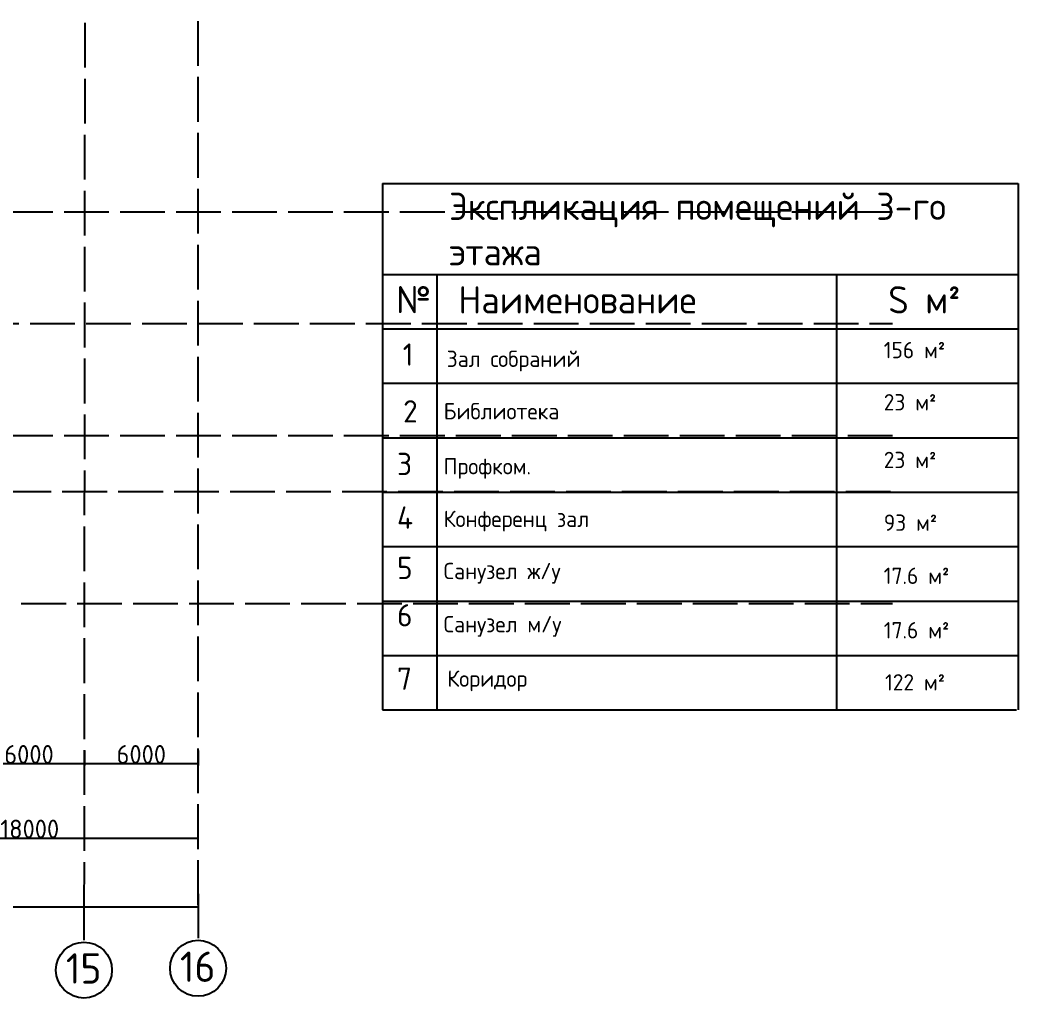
# Model space of a CAD drawing. Header units: millimetres. Extents: x -1544140 to 7445918, y -1294905 to 2019878.
# Drawn here: x 328807 to 382304, y 151972 to 204420 of the extents above; entities that cross this region are included whole.
import ezdxf

# ---------------------------------------------------------------- set-up
doc = ezdxf.new("R2010")
doc.units = ezdxf.units.MM
doc.header["$MEASUREMENT"] = 0
doc.linetypes.add('ACAD_ISO02W100', pattern=[15, 12, -3])
doc.layers.add('Plan 1', color=7, linetype='Continuous')
doc.layers.add('Plan 2', color=7, linetype='Continuous')
doc.styles.add('Annotative', font='GOST Common.ttf')
doc.styles.add('gost', font='GOST Common.ttf')
doc.dimstyles.get("Standard").update_dxf_attribs({"dimtxt": 1000, "dimasz": 100, "dimexe": 100, "dimexo": 0.06, "dimgap": 0.19, "dimtad": 1, "dimdec": 0, "dimzin": 0, "dimdsep": 46, "dimtxsty": 'Annotative', "dimblk": 'ARCHTICK', "dimcen": 0.09, "dimadec": 0, "dimazin": 0, "dimtfac": 1, "dimtdec": 0, "dimtofl": 0, "dimtmove": 0, "dimatfit": 3, "dimldrblk": 'ARCHTICK', "dimfxl": 700, "dimfxlon": 1, "dimtolj": 1, "dimtzin": 0, "dimarcsym": 0})

# ---------------------------------------------------------------- blocks, each defined once
blk = doc.blocks.new('_ArchTick')
at = {"color": 0, "linetype": 'ByBlock', "const_width": 0.15}
blk.add_lwpolyline([(-0.5, -0.5), (0.5, 0.5)], dxfattribs=at)
blk = doc.blocks.new('*D133')
at = {"color": 0, "lineweight": -2, "transparency": 16777216}
for p, q in [((332270, 165238), (332270, 164438)), ((338351, 165238), (338351, 164438)), ((338351, 164538), (332270, 164538))]:
    blk.add_line(p, q, dxfattribs=at)
at = {"layer": 'Defpoints', "color": 0, "transparency": 16777216}
for p in [(332270, 173143), (338351, 173138), (332270, 164538)]:
    blk.add_point(p, dxfattribs=at)
at = {"color": 0, "lineweight": -2, "transparency": 16777216, "xscale": 100, "yscale": 100, "zscale": 100, "rotation": 180}
blk.add_blockref('_ArchTick', (332270, 164538), dxfattribs=at)
at = {"color": 0, "lineweight": -2, "transparency": 16777216, "xscale": 100, "yscale": 100, "zscale": 100}
blk.add_blockref('_ArchTick', (338351, 164538), dxfattribs=at)
at = {"color": 0, "transparency": 16777216, "insert": (335310, 165038), "char_height": 1000, "attachment_point": 5, "style": 'Annotative'}
blk.add_mtext('\\A1;6000', dxfattribs=at)
blk = doc.blocks.new('*D134')
at = {"color": 0, "lineweight": -2, "transparency": 16777216}
for p, q in [((332270, 165238), (332270, 164438)), ((326313, 164540), (326313, 164438)), ((332270, 164538), (326313, 164538))]:
    blk.add_line(p, q, dxfattribs=at)
at = {"layer": 'Defpoints', "color": 0, "transparency": 16777216}
for p in [(332270, 173143), (326313, 164540), (326313, 164538)]:
    blk.add_point(p, dxfattribs=at)
at = {"color": 0, "lineweight": -2, "transparency": 16777216, "xscale": 100, "yscale": 100, "zscale": 100, "rotation": 180}
blk.add_blockref('_ArchTick', (326313, 164538), dxfattribs=at)
at = {"color": 0, "lineweight": -2, "transparency": 16777216, "xscale": 100, "yscale": 100, "zscale": 100}
blk.add_blockref('_ArchTick', (332270, 164538), dxfattribs=at)
at = {"color": 0, "transparency": 16777216, "insert": (329291, 165038), "char_height": 1000, "attachment_point": 5, "style": 'Annotative'}
blk.add_mtext('\\A1;6000', dxfattribs=at)
blk = doc.blocks.new('*D155')
at = {"color": 0, "lineweight": -2, "transparency": 16777216}
for p, q in [((320308, 161238), (320308, 160438)), ((320308, 160538), (338351, 160538)), ((338351, 160538), (338351, 160638))]:
    blk.add_line(p, q, dxfattribs=at)
at = {"layer": 'Defpoints', "color": 0, "transparency": 16777216}
for p in [(320308, 173138), (338351, 160538), (338351, 160538)]:
    blk.add_point(p, dxfattribs=at)
at = {"color": 0, "lineweight": -2, "transparency": 16777216, "xscale": 100, "yscale": 100, "zscale": 100, "rotation": 180}
blk.add_blockref('_ArchTick', (320308, 160538), dxfattribs=at)
at = {"color": 0, "lineweight": -2, "transparency": 16777216, "xscale": 100, "yscale": 100, "zscale": 100}
blk.add_blockref('_ArchTick', (338351, 160538), dxfattribs=at)
at = {"color": 0, "transparency": 16777216, "insert": (329329, 161038), "char_height": 1000, "attachment_point": 5, "style": 'Annotative'}
blk.add_mtext('\\A1;18000', dxfattribs=at)
blk = doc.blocks.new('*D156')
at = {"color": 0, "lineweight": -2, "transparency": 16777216}
for p, q in [((269351, 157564), (269351, 156764)), ((338351, 157564), (338351, 156764)), ((269351, 156864), (338351, 156864))]:
    blk.add_line(p, q, dxfattribs=at)
at = {"layer": 'Defpoints', "color": 0, "transparency": 16777216}
for p in [(269351, 162226), (338351, 162226), (338351, 156864)]:
    blk.add_point(p, dxfattribs=at)
at = {"color": 0, "lineweight": -2, "transparency": 16777216, "xscale": 100, "yscale": 100, "zscale": 100, "rotation": 180}
blk.add_blockref('_ArchTick', (269351, 156864), dxfattribs=at)
at = {"color": 0, "lineweight": -2, "transparency": 16777216, "xscale": 100, "yscale": 100, "zscale": 100}
blk.add_blockref('_ArchTick', (338351, 156864), dxfattribs=at)
at = {"color": 0, "transparency": 16777216, "insert": (303851, 157364), "char_height": 1000, "attachment_point": 5, "style": 'Annotative'}
blk.add_mtext('\\A1;69000', dxfattribs=at)

msp = doc.modelspace()

# ---------------------------------------------------------------- linework, layer by layer
at = {"color": 9, "linetype": 'ACAD_ISO02W100', "ltscale": 200, "true_color": 0xc4c4c5}
for p, q in [((332255.5, 156861.8), (332350.8, 263137.8)), ((338350.8, 156961.8), (338350.8, 263137.8)), ((253174.8, 194137.8), (375575.3, 194137.8)), ((314350.8, 188137.8), (375575.3, 188137.8)), ((253174.8, 182137.8), (375575.3, 182137.8)), ((253075.1, 179136.6), (375575.3, 179137.8)), ((253874.8, 173137.8), (375575.3, 173137.8))]:
    msp.add_line(p, q, dxfattribs=at)
for p, q in [((348237.9, 167419.7), (382215.9, 167419.7)), ((332238.1, 156866.9), (332238.1, 155080.7)), ((338350.8, 156961.8), (338350.8, 155175.6))]:
    msp.add_line(p, q)
for centre in [(332238.1, 153472.3), (338350.8, 153567.2)]:
    msp.add_circle(centre, 1500)
at = {"layer": 'Plan 2'}
for p, q in [((348237.9, 195646.1), (382304.2, 195646.1)), ((348237.9, 195646.1), (348237.9, 167419.7)), ((382304.2, 195646.1), (382304.2, 167419.7)), ((348237.9, 190779.4), (382304.2, 190779.4)), ((351157.9, 190779.4), (351157.9, 167419.7)), ((372571, 190779.4), (372571, 167419.7)), ((348237.9, 187859.5), (382304.2, 187859.5)), ((348237.9, 184939.5), (382304.2, 184939.5)), ((348237.9, 182019.5), (382304.2, 182019.5)), ((348237.9, 179099.6), (382304.2, 179099.6)), ((348237.9, 176179.6), (382304.2, 176179.6)), ((348237.9, 173259.6), (382304.2, 173259.6)), ((348237.9, 170339.7), (382304.2, 170339.7))]:
    msp.add_line(p, q, dxfattribs=at)

# ---------------------------------------------------------------- texts
at = {"layer": 'Plan 1', "char_height": 1630.63, "attachment_point": 1, "style": 'gost'}
for s, insert in [('15', (331269, 154374)), ('16', (337381.7, 154468.9))]:
    msp.add_mtext_dynamic_manual_height_columns(s, width=31807.575, gutter_width=5.44, heights=[0], dxfattribs=dict(at, insert=insert))
at = {"layer": 'Plan 2', "attachment_point": 1, "style": 'gost'}
for s, width, gutter_width, insert, char_height in [('Экспликация помещений 3-го этажа', 28478.976, 4.87, (351807.1, 195157.1), 1459.984), ('№', 28478.976, 4.87, (348972.6, 190150.2), 1460), ('Наименование', 28478.976, 4.87, (352304.2, 190140.9), 1459.984), ('{\\fGOST Common|b0|i0|c238|p34;S }м²', 4104.071, 4.87, (375345.8, 190140.9), 1459.984), ('1', 1194.326, 3.98, (349324.8, 187075.9), 1194.3), ('156 м²', 6307.04, 4.87, (375105.4, 187156.8), 875.99), ('Зал собраний', 28478.976, 4.87, (351681, 186687.4), 875.99), ('23 м²', 6307.04, 4.87, (375105.4, 184357.8), 875.99), ('2', 1194.326, 3.98, (349346.5, 184029.1), 1194.3), ('Библиотека', 28478.976, 4.87, (351517.2, 183878.7), 875.99), ('3', 1194.326, 3.98, (349021.1, 181208.5), 1194.3), ('Профком.', 28478.976, 4.87, (351517.2, 180928.3), 875.99), ('23 м²', 6307.04, 4.87, (375105.4, 181263.5), 875.99), ('4', 1194.326, 3.98, (349021.1, 178330.8), 1194.3), ('Конференц зал', 28478.976, 4.87, (351517.2, 178105.4), 875.99), ('93 м²', 6307.04, 4.87, (375105.4, 177901.7), 875.99), ('5', 1194.326, 3.98, (349021.1, 175633.4), 1194.3), ('Санузел ж/у', 28478.976, 4.87, (351517.2, 175308.3), 875.99), ('17.6 м²', 6307.04, 4.87, (375105.4, 175053.2), 875.99), ('6', 1194.326, 3.98, (349021.1, 173094.6), 1194.3), ('Санузел м/у', 28478.976, 4.87, (351517.2, 172457.6), 875.99), ('17.6 м²', 6307.04, 4.87, (375105.4, 172133.2), 875.99), ('7', 1194.326, 3.98, (349021.1, 169692.8), 1194.3), ('Коридор', 28478.976, 4.87, (351714.2, 169537.7), 875.99), ('122 м²', 6307.04, 4.87, (375171.7, 169340.2), 875.99)]:
    msp.add_mtext_dynamic_manual_height_columns(s, width=width, gutter_width=gutter_width, heights=[0], dxfattribs=dict(at, insert=insert, char_height=char_height))

# ---------------------------------------------------------------- dimensions: what is measured, and where the dimension line sits
for base, p1, p2, text, picture, middle in [((338350.8, 160537.8), (320307.8, 173137.8), (338350.8, 160537.8), '18000', '*D155', (329329.3, 161038)), ((326312.8, 164537.8), (332270.1, 173143.2), (326312.8, 164540.1), '6000', '*D134', (329291.4, 165038))]:
    dim = msp.add_linear_dim(base=base, p1=p1, p2=p2, text=text, dimstyle='Standard', override={"dimtmove": 1})
    dim.commit()
    dim.dimension.update_dxf_attribs({"geometry": picture, "text_midpoint": middle})
dim = msp.add_linear_dim(base=(332270.1, 164537.8), p1=(338350.8, 173137.8), p2=(332270.1, 173143.2), text='6000', dimstyle='Standard')
dim.commit()
dim.dimension.update_dxf_attribs({"geometry": '*D133', "text_midpoint": (335310.4, 165038)})
dim = msp.add_linear_dim(base=(338350.8, 156864.2), p1=(269350.8, 162226.4), p2=(338350.8, 162226.4), dimstyle='Standard')
dim.commit()
dim.dimension.update_dxf_attribs({"geometry": '*D156', "text_midpoint": (303850.8, 157364.4)})

doc.saveas('drawing.dxf')
